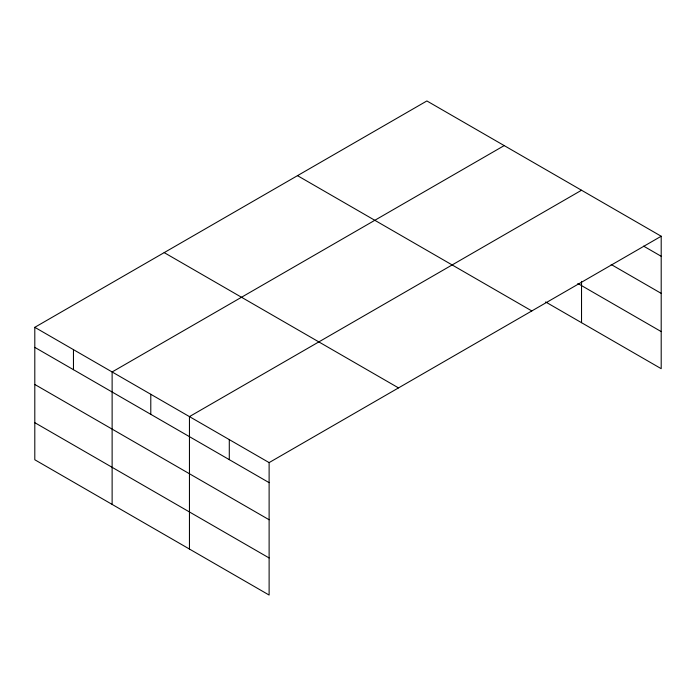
<?xml version="1.0" encoding="UTF-8"?>
<svg xmlns="http://www.w3.org/2000/svg" width="696" height="696" viewBox="0 0 696 696"><rect width="100%" height="100%" fill="white"/><g stroke="black" fill="none" stroke-linecap="round" stroke-linejoin="round"><path stroke-width="1.04" d="M661.2 236.24L426.883 100.955L34.8 327.32L34.8 459.76L269.117 595.045L269.117 462.605L661.2 236.24L661.2 368.68L545.629 301.96M504.208 145.594L112.126 371.96L112.126 504.409M581.534 190.243L189.451 416.608L189.451 549.048M643.6 246.123L661.2 256.285M611.175 264.497L661.2 293.373M577.845 283.472L661.2 331.592M297.496 175.653L531.814 310.938M164.186 252.613L398.504 387.898M34.8 327.32L269.117 462.605M34.8 347.365L269.117 482.65M34.8 384.462L269.117 519.747M34.8 422.672L269.117 557.957M581.534 281.349L581.534 322.683M229.288 439.602L229.288 459.656M150.788 394.284L150.788 414.337M73.463 349.636L73.463 369.689"/></g></svg>
